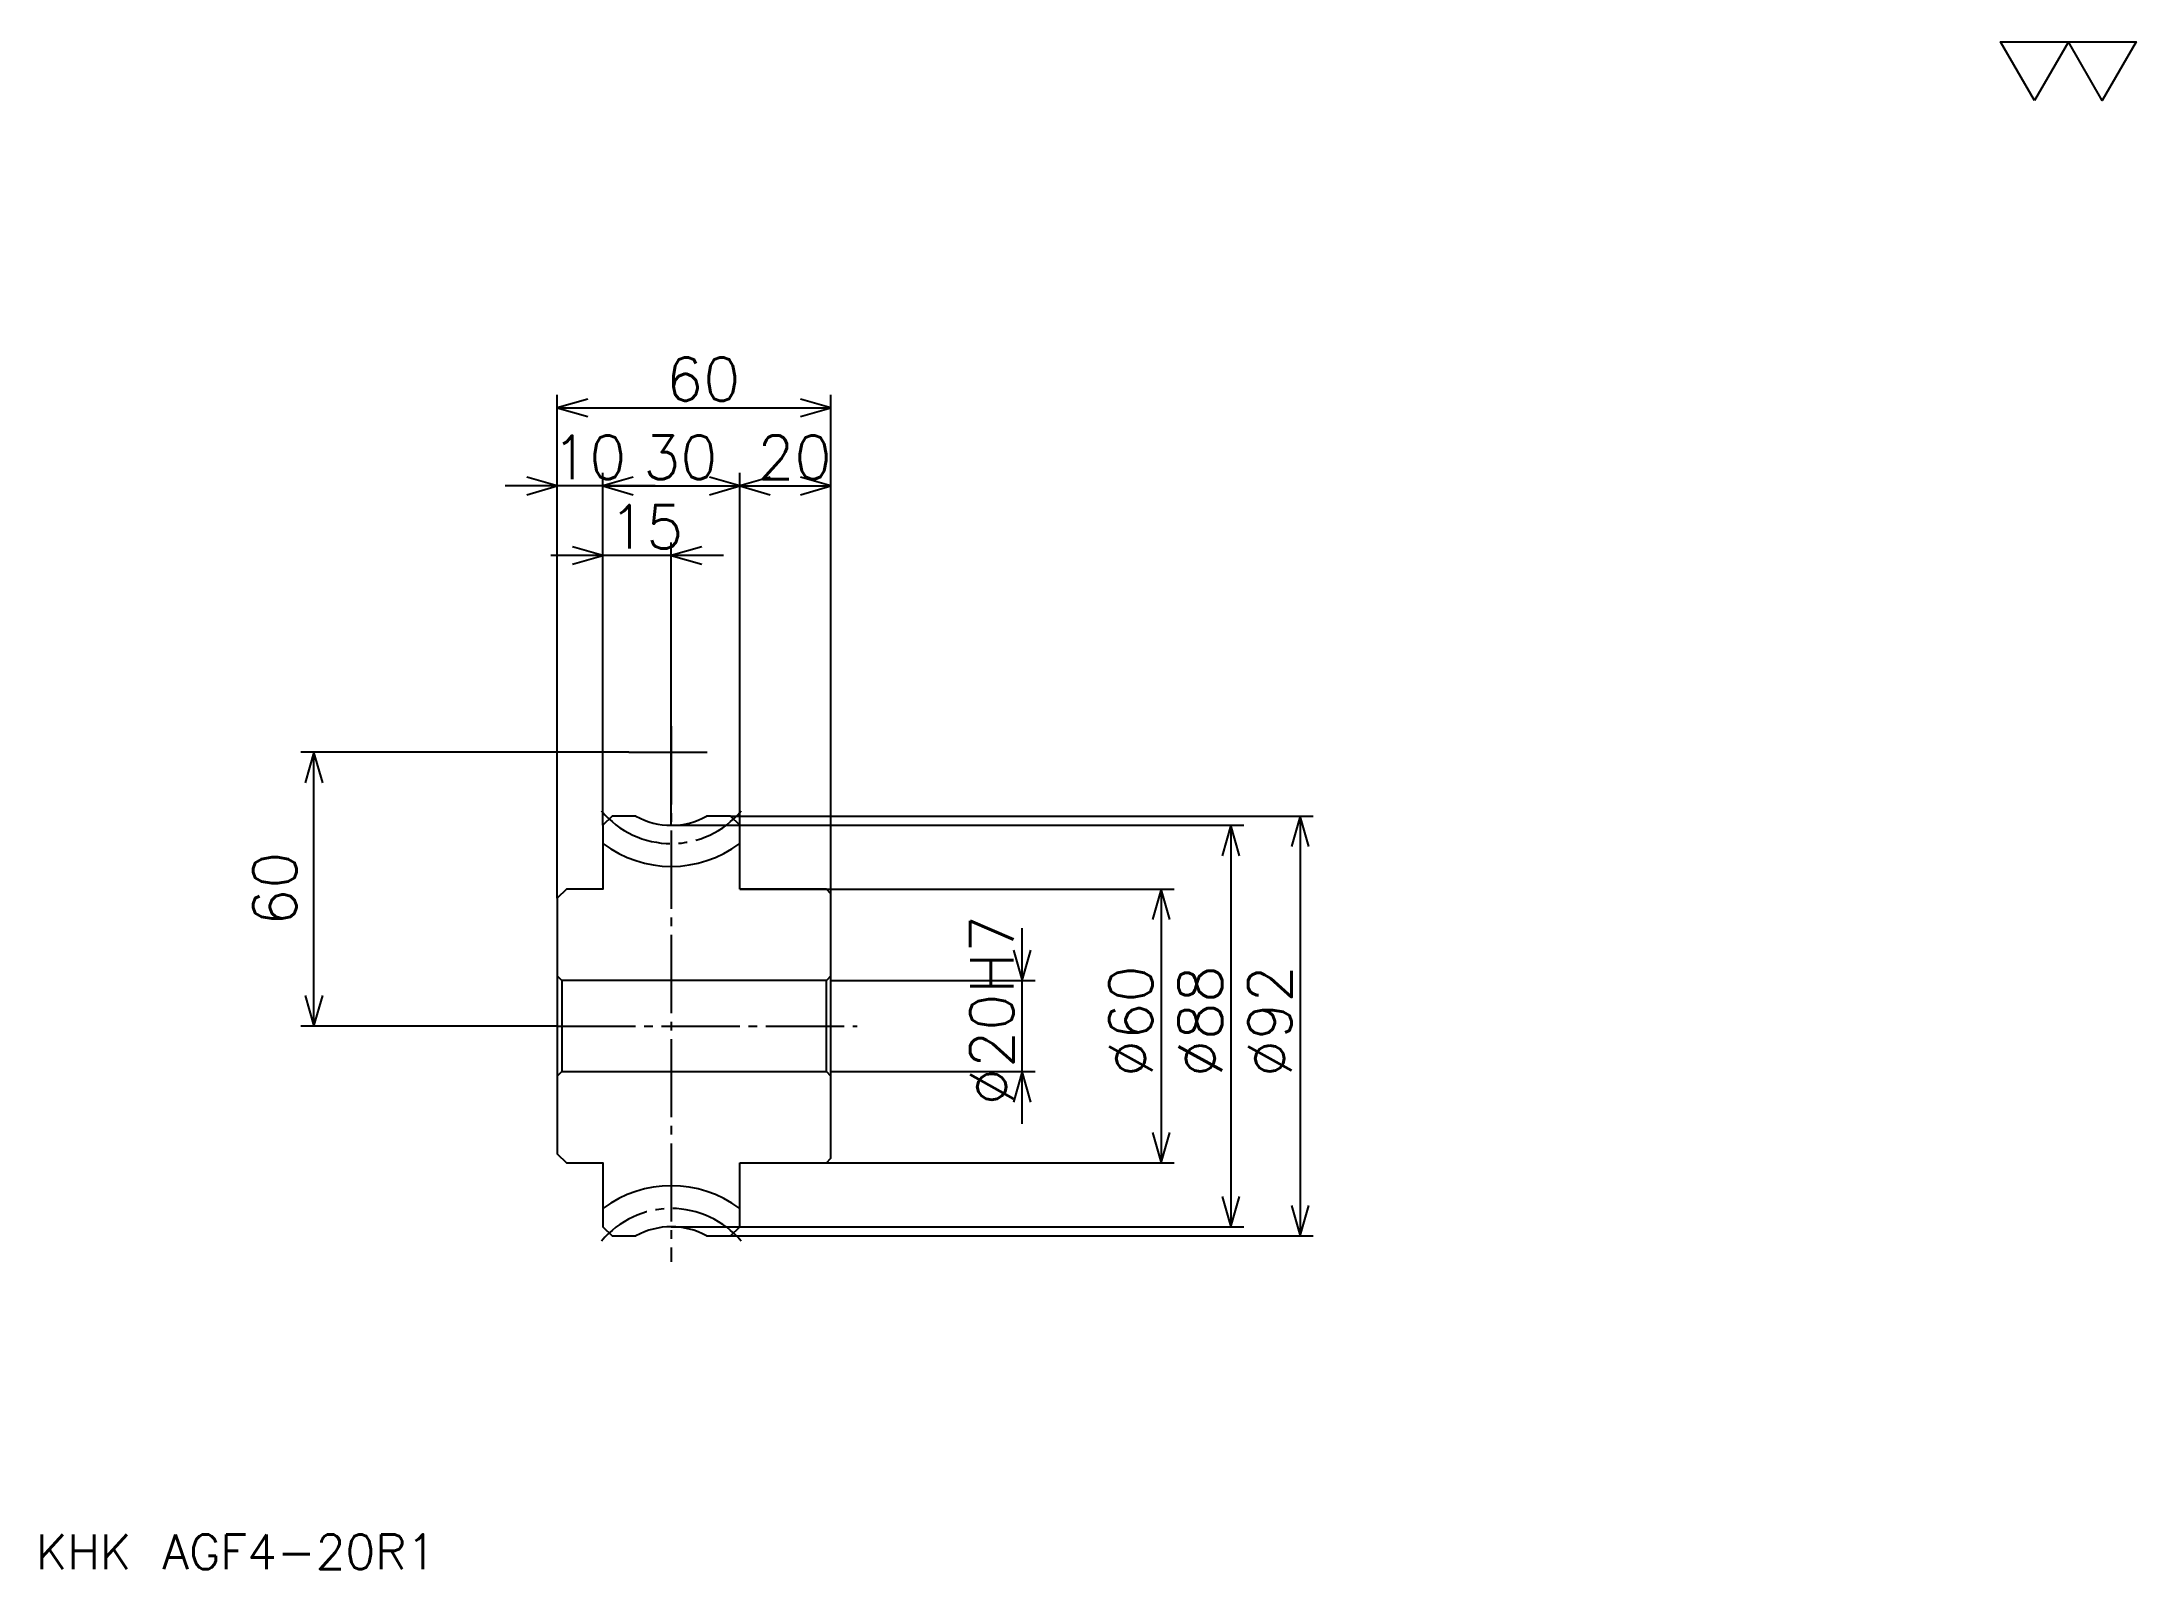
# Model space of a CAD drawing. Extents: x 20 to 479, y 21 to 356.
import ezdxf

# ---------------------------------------------------------------- set-up
doc = ezdxf.new("R2010")
doc.units = 0
doc.linetypes.add('DASHDOT', pattern=[22.857143, 17.142857, -1.904762, 1.904762, -1.904762])
doc.layers.get('0').update_dxf_attribs({"linetype": 'CONTINUOUS'})
doc.layers.add('DASHDOT', color=6, linetype='DASHDOT')
doc.styles.add('KANJI', font='TXT', dxfattribs={"bigfont": 'BIGFONT'})

msp = doc.modelspace()

# ---------------------------------------------------------------- linework, layer by layer
at = {"color": 5}
for p, q in [((133.333344, 186), (133.333344, 278.380951)), ((133.333344, 275.523804), (193.333344, 275.523804)), ((193.333344, 170), (193.333344, 278.380951)), ((154.761917, 258.380951), (121.90477, 258.380951)), ((143.333344, 186), (143.333344, 261.238098)), ((143.333344, 258.380951), (173.333344, 258.380951)), ((173.333344, 186), (173.333344, 261.238098)), ((173.333344, 258.380951), (193.333344, 258.380951)), ((158.333344, 184), (158.333344, 246)), ((169.761917, 243.142853), (131.90477, 243.142853)), ((149.047623, 200), (77.142868, 200)), ((80.000015, 140), (80.000015, 200)), ((133.333344, 168), (133.333344, 186)), ((143.333344, 184), (143.333344, 186)), ((158.333344, 184), (193.333344, 184)), ((171.333344, 186), (193.333344, 186)), ((173.333344, 184), (173.333344, 186)), ((193.333344, 186), (299.047638, 186)), ((193.333344, 169), (193.333344, 186)), ((193.333344, 184), (283.80954, 184)), ((280.952393, 184), (280.952393, 96)), ((296.190491, 186), (296.190491, 94)), ((173.333344, 170), (193.333344, 170)), ((193.333344, 170), (268.571442, 170)), ((265.714294, 170), (265.714294, 110)), ((235.238098, 118.571426), (235.238098, 161.428574)), ((193.333344, 150), (238.095245, 150)), ((133.333344, 140), (77.142868, 140)), ((193.333344, 130), (238.095245, 130)), ((173.333344, 110), (193.333344, 110)), ((193.333344, 110), (268.571442, 110)), ((158.333344, 96), (193.333344, 96)), ((171.333344, 94), (193.333344, 94)), ((193.333344, 96), (283.80954, 96)), ((193.333344, 94), (299.047638, 94))]:
    msp.add_line(p, q, dxfattribs=at)
at = {"color": 4}
for p, q in [((193.333344, 151), (192.333344, 150)), ((133.333344, 129), (134.333344, 130)), ((193.333344, 129), (192.333344, 130))]:
    msp.add_line(p, q, dxfattribs=at)
at = {"color": 7}
msp.add_lwpolyline([(457.142853, 342.857147), (449.714294, 355.733337), (479.428558, 355.733337), (472, 342.857147), (464.571411, 355.733337), (457.142853, 342.857147)], dxfattribs=at)
at = {"color": 5}
for points in [[(140.000015, 277.428558), (133.333344, 275.523804), (140.000015, 273.619049)], [(186.666672, 273.619049), (193.333344, 275.523804), (186.666672, 277.428558)], [(126.666679, 256.476196), (133.333344, 258.380951), (126.666679, 260.285706)], [(150.000015, 260.285706), (143.333344, 258.380951), (150.000015, 256.476196)], [(150.000015, 260.285706), (143.333344, 258.380951), (150.000015, 256.476196)], [(166.666672, 256.476196), (173.333344, 258.380951), (166.666672, 260.285706)], [(180.000015, 260.285706), (173.333344, 258.380951), (180.000015, 256.476196)], [(186.666672, 256.476196), (193.333344, 258.380951), (186.666672, 260.285706)], [(136.666672, 241.238098), (143.333344, 243.142853), (136.666672, 245.047607)], [(165.000015, 245.047607), (158.333344, 243.142853), (165.000015, 241.238098)], [(81.90477, 193.333328), (80.000015, 200), (78.095245, 193.333328)], [(282.857147, 177.333328), (280.952393, 184), (279.047638, 177.333328)], [(298.095245, 179.333328), (296.190491, 186), (294.285736, 179.333328)], [(267.619049, 163.333328), (265.714294, 170), (263.80954, 163.333328)], [(233.333344, 156.666672), (235.238098, 150), (237.142868, 156.666672)], [(78.095245, 146.666672), (80.000015, 140), (81.90477, 146.666672)], [(237.142868, 123.333336), (235.238098, 130), (233.333344, 123.333336)], [(263.80954, 116.666664), (265.714294, 110), (267.619049, 116.666664)], [(279.047638, 102.666672), (280.952393, 96), (282.857147, 102.666672)], [(294.285736, 100.666672), (296.190491, 94), (298.095245, 100.666672)]]:
    msp.add_lwpolyline(points, dxfattribs=at)
at = {"color": 4}
for points in [[(150.587372, 186), (145.333344, 186), (143.333344, 184), (143.333344, 170), (135.333344, 170), (133.333344, 168), (133.333344, 129)], [(173.333344, 170), (173.333344, 184), (171.333344, 186), (166.079315, 186)], [(173.333344, 110), (192.333344, 110), (193.333344, 111), (193.333344, 169), (192.333344, 170), (173.333344, 170)], [(133.333344, 151), (134.333344, 150), (134.333344, 130), (192.333344, 130), (192.333344, 150), (134.333344, 150)], [(133.333344, 129), (133.333344, 112), (135.333344, 110), (143.333344, 110), (143.333344, 96), (145.333344, 94), (150.587372, 94)], [(166.079315, 94), (171.333344, 94), (173.333344, 96), (173.333344, 110)]]:
    msp.add_lwpolyline(points, dxfattribs=at)
for centre, radius, start, end in [((158.333344, 200), 16, 241.04497738, 298.95502742), ((158.333344, 200), 25, 233.13010317, 306.86989683), ((158.333344, 80), 25, 53.13010317, 126.86989683), ((158.333344, 80), 16, 61.04497258, 118.95502262)]:
    msp.add_arc(centre, radius, start, end, dxfattribs=at)
at = {"layer": 'DASHDOT', "color": 7}
for p, q in [((158.333344, 205.714294), (158.333344, 88.285713)), ((149.047623, 200), (167.619049, 200)), ((133.333344, 140), (199.047638, 140))]:
    msp.add_line(p, q, dxfattribs=at)
for centre, start, end in [((158.333344, 200), 219.99999848, 320.00000152), ((158.333344, 80), 39.99999848, 140.00000152)]:
    msp.add_arc(centre, 20, start, end, dxfattribs=at)

# ---------------------------------------------------------------- texts
at = {"color": 7, "style": 'KANJI'}
for s, height, p in [('60', 9.52381, (157.142868, 277.047607)), ('10', 9.52381, (132.142868, 259.904755)), ('30', 9.52381, (152.142868, 259.904755)), ('20', 9.52381, (177.142868, 259.904755)), ('15', 9.52381, (144.642868, 244.666656)), ('KHK AGF4-20R1', 7.619048, (19.047619, 20.952381))]:
    msp.add_text(s, height=height, dxfattribs=at).set_placement(p)
for s, p in [('60', (76.190491, 161.904755)), ('%%c20H7', (233.333344, 122.619049)), ('%%c60', (263.80954, 128.809525)), ('%%c88', (279.047638, 128.809525)), ('%%c92', (294.285736, 128.809525))]:
    msp.add_text(s, height=9.52381, rotation=90, dxfattribs=at).set_placement(p)

doc.saveas('drawing.dxf')
